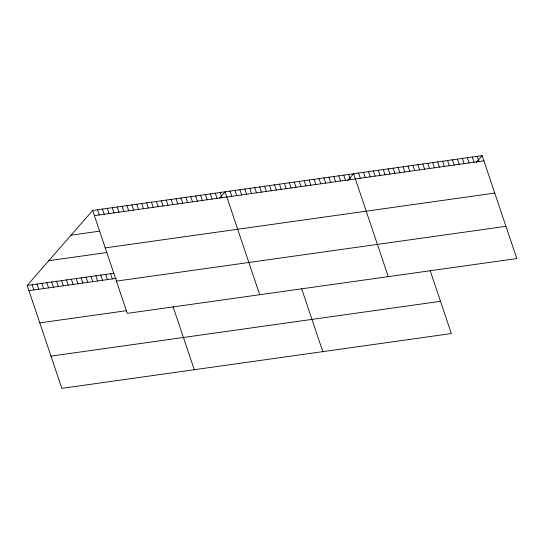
<?xml version="1.0" encoding="UTF-8"?>
<svg xmlns="http://www.w3.org/2000/svg" width="544" height="544" viewBox="0 0 544 544"><rect width="100%" height="100%" fill="white"/><g stroke="black" fill="none" stroke-linecap="round" stroke-linejoin="round"><path stroke-width="0.82" d="M430.127 270.456L451.357 333.554L61.832 388.355L27.2 285.444L92.643 210.446L482.168 155.645L516.8 258.556L127.276 313.358L92.643 210.446M219.681 198.002L225.08 191.814L259.712 294.726M347.684 180.533L353.62 173.726L388.26 276.644M476.224 162.452L482.168 155.645M94.391 215.642L483.915 160.84M71.046 235.192L99.661 231.166M105.244 247.887L494.768 193.086M48.797 260.692L106.842 252.525M27.2 285.444L113.859 273.251M28.948 290.639L116.423 278.331M116.423 281.112L505.947 226.311M39.8 322.884L126.46 310.692M50.98 356.109L440.504 301.308M477.224 156.339L478.972 161.534M472.274 157.032L474.028 162.228M467.33 157.733L469.084 162.928M462.386 158.426L464.141 163.622M457.443 159.12L459.19 164.315M452.499 159.814L454.247 165.009M447.556 160.514L449.303 165.709M442.612 161.208L444.36 166.403M437.668 161.901L439.416 167.096M432.725 162.602L434.472 167.797M427.781 163.295L429.529 168.49M422.838 163.989L424.585 169.184M417.894 164.682L419.642 169.878M412.95 165.383L414.698 170.578M408.007 166.076L409.754 171.272M403.063 166.77L404.811 171.965M398.12 167.47L399.867 172.666M393.176 168.164L394.924 173.359M388.232 168.858L389.98 174.053M383.289 169.551L385.036 174.746M378.338 170.252L380.093 175.447M373.395 170.945L375.149 176.14M368.451 171.639L370.206 176.834M363.508 172.339L365.255 177.534M358.564 173.033L360.312 178.228M348.677 174.42L350.424 179.622M343.733 175.12L345.481 180.316M338.79 175.814L340.537 181.009M333.846 176.508L335.594 181.703M328.902 177.208L330.65 182.403M323.959 177.902L325.706 183.097M319.015 178.595L320.763 183.79M314.072 179.289L315.819 184.491M309.128 179.989L310.876 185.184M304.184 180.683L305.932 185.878M299.241 181.376L300.988 186.572M294.297 182.077L296.045 187.272M289.354 182.77L291.101 187.966M284.403 183.464L286.158 188.659M279.46 184.158L281.214 189.36M274.516 184.858L276.264 190.053M269.572 185.552L271.32 190.747M301.58 288.538L322.816 351.642M264.629 186.245L266.376 191.44M259.685 186.946L261.433 192.141M254.742 187.639L256.489 192.834M249.798 188.333L251.546 193.528M244.854 189.026L246.602 194.228M239.911 189.727L241.658 194.922M234.967 190.42L236.715 195.616M230.024 191.114L231.771 196.309M220.17 192.501L221.925 197.696M215.268 193.195L217.015 198.39M210.365 193.882L212.112 199.077M205.455 194.575L207.21 199.77M200.552 195.262L202.3 200.457M195.65 195.956L197.397 201.151M190.74 196.642L192.494 201.838M185.837 197.329L187.585 202.531M180.934 198.023L182.682 203.218M176.025 198.71L177.779 203.912M171.122 199.403L172.87 204.598M166.219 200.09L167.967 205.285M161.31 200.784L163.064 205.979M156.407 201.47L158.154 206.666M151.504 202.164L153.252 207.359M146.594 202.851L148.342 208.046M141.692 203.544L143.439 208.74M173.04 306.626L194.276 369.723M136.789 204.231L138.536 209.426M131.879 204.925L133.627 210.12M126.976 205.612L128.724 210.807M122.074 206.305L123.821 211.5M117.164 206.992L118.912 212.187M112.261 207.686L114.009 212.881M107.358 208.372L109.106 213.568M102.449 209.066L104.196 214.261M97.546 209.753L99.294 214.948M110.588 273.707L112.336 278.902M105.679 274.4L107.433 279.596M100.776 275.087L102.524 280.282M95.873 275.781L97.621 280.976M90.964 276.468L92.718 281.663M86.061 277.161L87.808 282.356M81.158 277.848L82.906 283.043M76.248 278.542L78.003 283.737M71.346 279.228L73.093 284.424M66.443 279.922L68.19 285.117M61.533 280.609L63.288 285.804M56.63 281.302L58.378 286.498M51.728 281.989L53.475 287.184M46.818 282.683L48.572 287.878M41.915 283.37L43.663 288.565M37.012 284.063L38.76 289.258M32.103 284.75L33.85 289.945"/></g></svg>
